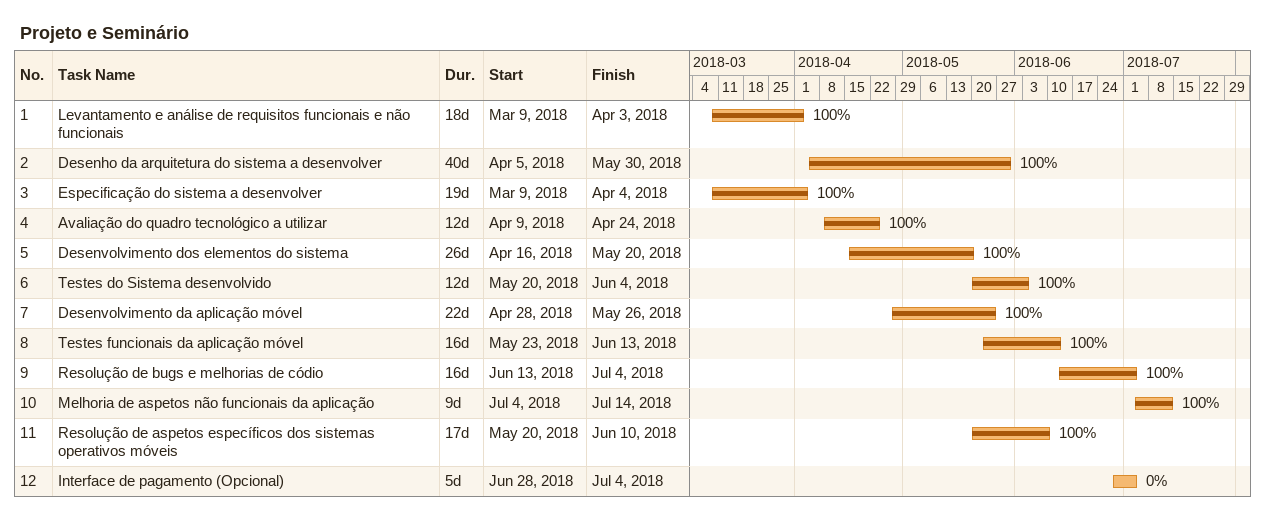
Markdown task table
Projeto e Seminário

| ID | Task | Duration | Start | Finish | % complete |
|---|---|---|---|---|---|
| 1 | Levantamento e análise de requisitos funcionais e não funcionais | 18d | 2018-03-09 | 2018-04-03 | 100 |
| 2 | Desenho da arquitetura do sistema a desenvolver | 40d | 2018-04-05 | 2018-05-30 | 100 |
| 3 | Especificação do sistema a desenvolver | 19d | 2018-03-09 | 2018-04-04 | 100 |
| 4 | Avaliação do quadro tecnológico a utilizar | 12d | 2018-04-09 | 2018-04-24 | 100 |
| 5 | Desenvolvimento dos elementos do sistema | 26d | 2018-04-16 | 2018-05-20 | 100 |
| 6 | Testes do Sistema desenvolvido | 12d | 2018-05-20 | 2018-06-04 | 100 |
| 7 | Desenvolvimento da aplicação móvel | 22d | 2018-04-28 | 2018-05-26 | 100 |
| 8 | Testes funcionais da aplicação móvel | 16d | 2018-05-23 | 2018-06-13 | 100 |
| 9 | Resolução de bugs e melhorias de códio | 16d | 2018-06-13 | 2018-07-04 | 100 |
| 10 | Melhoria de aspetos não funcionais da aplicação | 9d | 2018-07-04 | 2018-07-14 | 100 |
| 11 | Resolução de aspetos específicos dos sistemas operativos móveis | 17d | 2018-05-20 | 2018-06-10 | 100 |
| 12 | Interface de pagamento (Opcional) | 5d | 2018-06-28 | 2018-07-04 | 0 |
